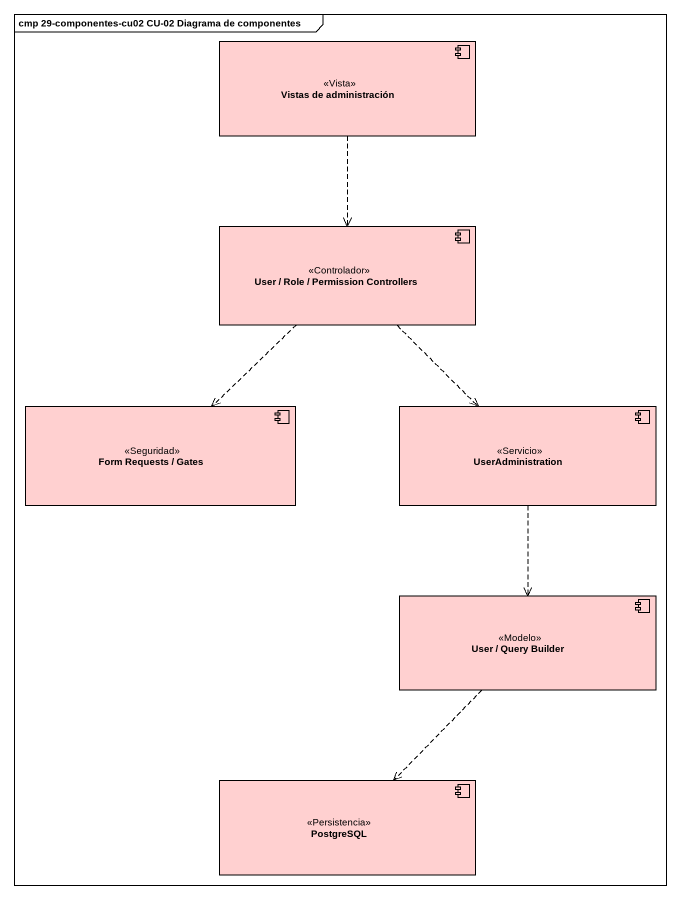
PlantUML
@startuml
mainframe cmp 29-componentes-cu02 CU-02 Diagrama de componentes
component "Vistas de administración" as Vistas_de_administración <<Vista>> #FFD0D0
component "User / Role / Permission Controllers" as User_Role_Permission <<Controlador>> #FFD0D0
component "Form Requests / Gates" as Form_Requests_Gates <<Seguridad>> #FFD0D0
component UserAdministration <<Servicio>> #FFD0D0
component "User / Query Builder" as User_Query_Builder <<Modelo>> #FFD0D0
component PostgreSQL <<Persistencia>> #FFD0D0
Vistas_de_administración ..> User_Role_Permission
User_Role_Permission ..> Form_Requests_Gates
User_Role_Permission ..> UserAdministration
UserAdministration ..> User_Query_Builder
User_Query_Builder ..> PostgreSQL
@enduml
